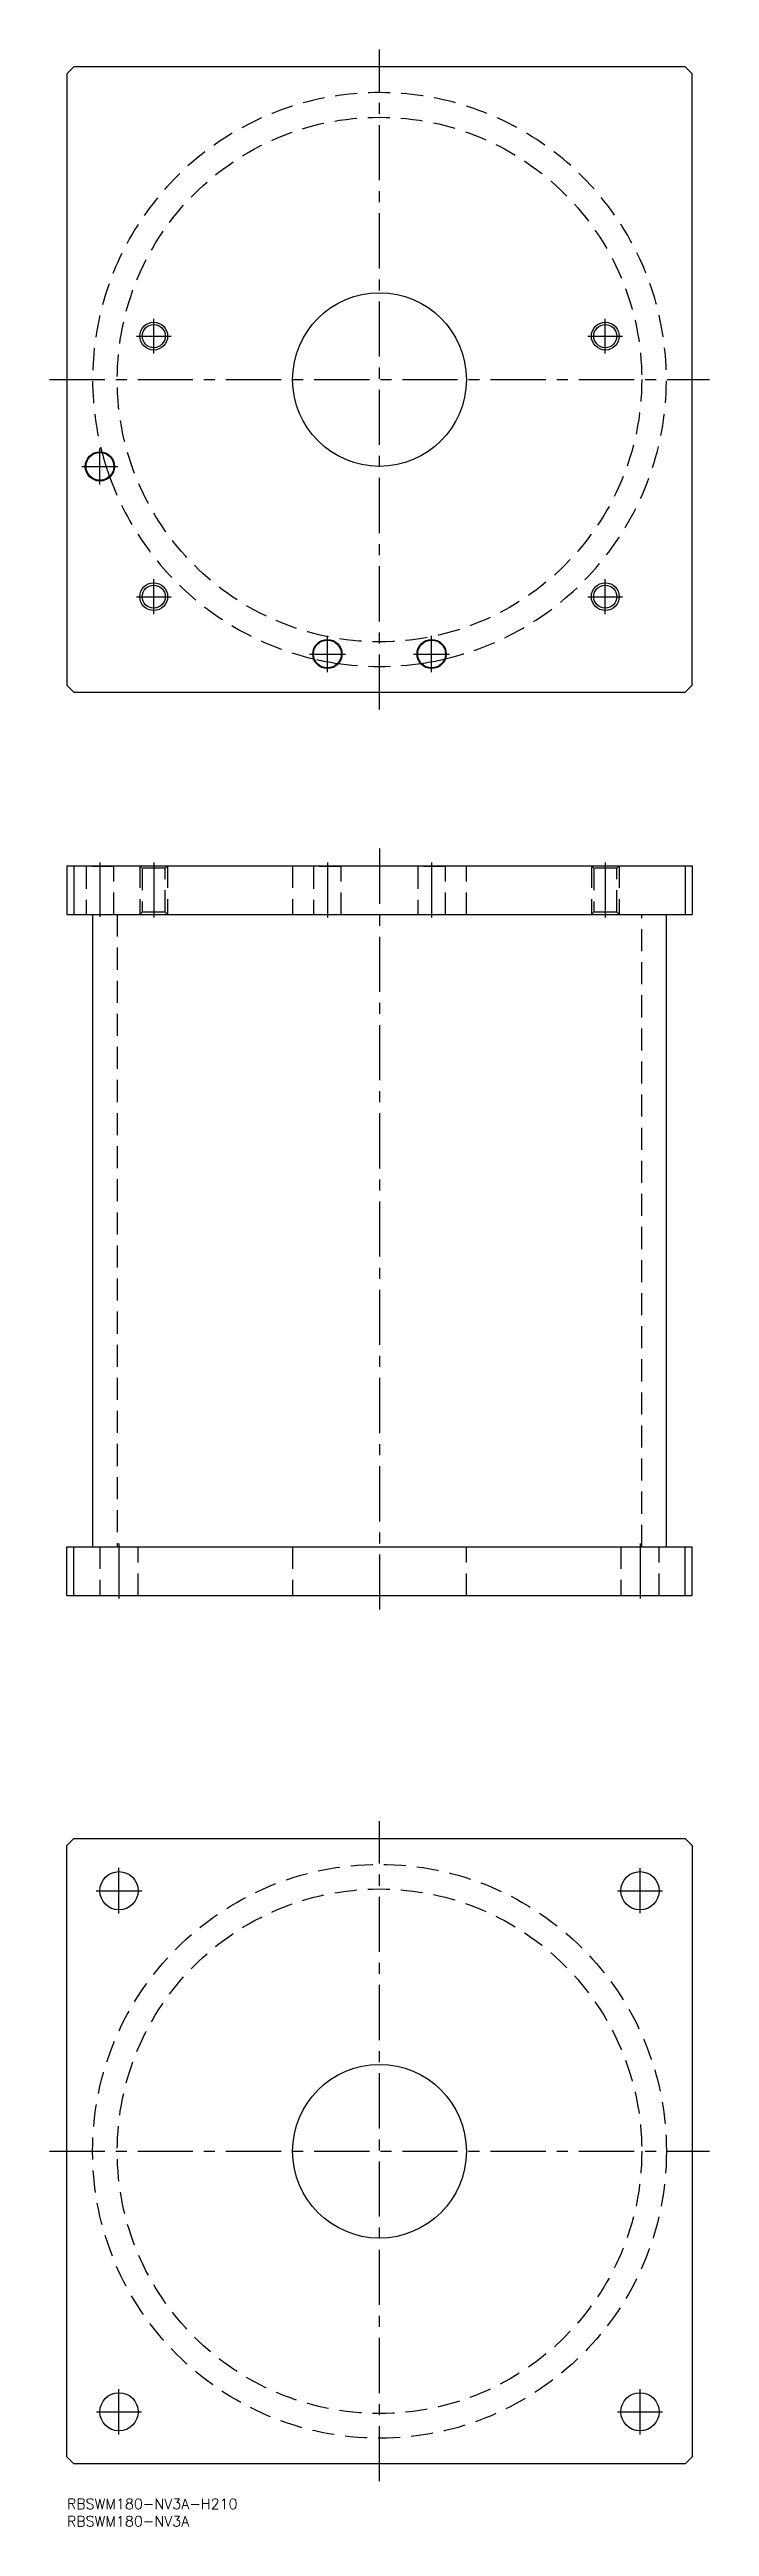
# Model space of a CAD drawing. Extents: x -5 to 185, y -8 to 705.
import ezdxf

# ---------------------------------------------------------------- set-up
doc = ezdxf.new("R2010")
doc.units = 0
doc.header["$LTSCALE"] = 0.5
doc.linetypes.add('CENTER', pattern=[50.8, 31.75, -6.35, 6.35, -6.35])
doc.linetypes.add('DASHED', pattern=[19.05, 12.7, -6.35])
for name, color, linetype in [('MSM_CENTER', 1, 'CENTER'), ('MSM_CONTINUOUS', 7, 'CONTINUOUS'), ('MSM_DASHED', 4, 'DASHED'), ('MSM_NARROW', 5, 'CONTINUOUS'), ('MSM_PART_NUMBER', 7, 'CONTINUOUS')]:
    doc.layers.add(name, color=color, linetype=linetype)
doc.styles.get("Standard").update_dxf_attribs({"font": 'txt.shx', "height": 3, "bigfont": 'bigfont.shx'})

msp = doc.modelspace()

# ---------------------------------------------------------------- linework, layer by layer
at = {"layer": 'MSM_CENTER'}
for p, q in [((90, 515), (90, 705)), ((25, 617.5), (25, 627.5)), ((155, 617.5), (155, 627.5)), ((20, 622.5), (30, 622.5)), ((150, 622.5), (160, 622.5)), ((-5, 610), (185, 610)), ((4.3, 585), (14.7, 585)), ((9.5, 579.8), (9.5, 590.2)), ((25, 542.5), (25, 552.5)), ((155, 542.5), (155, 552.5)), ((20, 547.5), (30, 547.5)), ((150, 547.5), (160, 547.5)), ((75, 525.8), (75, 536.2)), ((105, 525.8), (105, 536.2)), ((69.8, 531), (80.2, 531)), ((99.8, 531), (110.2, 531)), ((9.5, 471), (9.5, 455.3)), ((25, 471), (25, 455)), ((75, 471), (75, 455)), ((90, 475), (90, 255)), ((105, 471), (105, 455)), ((155, 471), (155, 455)), ((15, 275), (15, 259)), ((165, 275), (165, 259)), ((90, 5), (90, 195)), ((15, 168.44), (15, 181.56)), ((165, 168.5), (165, 181.5)), ((8.44, 175), (21.56, 175)), ((158.5, 175), (171.5, 175)), ((-5, 100), (185, 100)), ((15, 18.5), (15, 31.5)), ((165, 18.5), (165, 31.5)), ((8.5, 25), (21.5, 25)), ((158.5, 25), (171.5, 25))]:
    msp.add_line(p, q, dxfattribs=at)
at = {"layer": 'MSM_CONTINUOUS'}
for p, q in [((2, 700), (0, 698)), ((178, 700), (2, 700)), ((180, 698), (178, 700)), ((0, 698), (0, 522)), ((180, 522), (180, 698)), ((0, 522), (2, 520)), ((178, 520), (180, 522)), ((2, 520), (178, 520)), ((0, 470), (0, 456)), ((0, 470), (180, 470)), ((2, 470), (2, 456)), ((178, 470), (178, 456)), ((180, 470), (180, 456)), ((0, 456), (180, 456)), ((7.4, 456), (7.4, 274)), ((172.6, 274), (172.6, 456)), ((0, 260), (0, 274)), ((0, 274), (180, 274)), ((2, 260), (2, 274)), ((178, 260), (178, 274)), ((180, 260), (180, 274)), ((0, 260), (180, 260)), ((0, 188), (2, 190)), ((0, 12), (0, 188)), ((2, 190), (178, 190)), ((178, 190), (180, 188)), ((180, 188), (180, 12)), ((2, 10), (0, 12)), ((178, 10), (2, 10)), ((180, 12), (178, 10))]:
    msp.add_line(p, q, dxfattribs=at)
for centre, radius in [((90, 610), 25), ((25, 622.5), 3.3235), ((155, 622.5), 3.3235), ((9.5, 585), 4.2), ((9.5, 585), 4), ((25, 547.5), 3.3235), ((155, 547.5), 3.3235), ((75, 531), 4.2), ((75, 531), 4), ((105, 531), 4.2), ((105, 531), 4), ((15, 175), 5.5), ((165, 175), 5.5), ((90, 100), 25), ((15, 25), 5.5), ((165, 25), 5.5)]:
    msp.add_circle(centre, radius, dxfattribs=at)
for start, end in [(193.8760225, 199.3563251), (257.3287305, 261.1693355), (278.8306645, 282.6712695)]:
    msp.add_arc((90, 610), 82.6, start, end, dxfattribs=at)
at = {"layer": 'MSM_DASHED'}
for p, q in [((5.3, 470), (5.5, 469.8)), ((5.5, 469.8), (5.5, 456)), ((13.5, 469.8), (5.5, 469.8)), ((13.5, 469.8), (13.7, 470)), ((13.5, 456), (13.5, 469.8)), ((21, 470), (21.6765, 469.3235)), ((21, 470), (21, 456)), ((21.6765, 469.3235), (21.6765, 456.6765)), ((28.3235, 469.3235), (21.6765, 469.3235)), ((28.3235, 469.3235), (29, 470)), ((28.3235, 456.6765), (28.3235, 469.3235)), ((29, 470), (29, 456)), ((65, 470), (65, 456)), ((70.8, 470), (71, 469.8)), ((71, 469.8), (71, 456)), ((79, 469.8), (71, 469.8)), ((79, 469.8), (79.2, 470)), ((79, 456), (79, 469.8)), ((100.8, 470), (101, 469.8)), ((101, 469.8), (101, 456)), ((109, 469.8), (101, 469.8)), ((109, 469.8), (109.2, 470)), ((109, 456), (109, 469.8)), ((115, 456), (115, 470)), ((151, 470), (151.6765, 469.3235)), ((151, 470), (151, 456)), ((151.6765, 469.3235), (151.6765, 456.6765)), ((158.3235, 469.3235), (151.6765, 469.3235)), ((158.3235, 469.3235), (159, 470)), ((158.3235, 456.6765), (158.3235, 469.3235)), ((159, 470), (159, 456)), ((21.6765, 456.6765), (21, 456)), ((28.3235, 456.6765), (21.6765, 456.6765)), ((29, 456), (28.3235, 456.6765)), ((151.6765, 456.6765), (151, 456)), ((158.3235, 456.6765), (151.6765, 456.6765)), ((159, 456), (158.3235, 456.6765)), ((14.5, 456), (14.5, 274)), ((165.5, 274), (165.5, 456)), ((9.5, 274), (9.5, 260)), ((20.5, 260), (20.5, 274)), ((65, 274), (65, 260)), ((115, 260), (115, 274)), ((159.5, 274), (159.5, 260)), ((170.5, 260), (170.5, 274))]:
    msp.add_line(p, q, dxfattribs=at)
for centre, radius in [((90, 610), 75.5), ((90, 100), 82.6), ((90, 100), 75.5)]:
    msp.add_circle(centre, radius, dxfattribs=at)
for start, end in [(282.6712695, 195.1489793), (199.3563251, 257.3287305), (261.1693355, 278.8306645)]:
    msp.add_arc((90, 610), 82.6, start, end, dxfattribs=at)
at = {"layer": 'MSM_NARROW'}
for centre in [(25, 622.5), (155, 622.5), (25, 547.5), (155, 547.5)]:
    msp.add_circle(centre, 4, dxfattribs=at)

# ---------------------------------------------------------------- texts
at = {"layer": 'MSM_PART_NUMBER'}
for s, p in [('RBSWM180-NV3A-H210', (0, -3)), ('RBSWM180-NV3A', (0, -8))]:
    msp.add_text(s, height=3, dxfattribs=at).set_placement(p)

doc.saveas('drawing.dxf')
